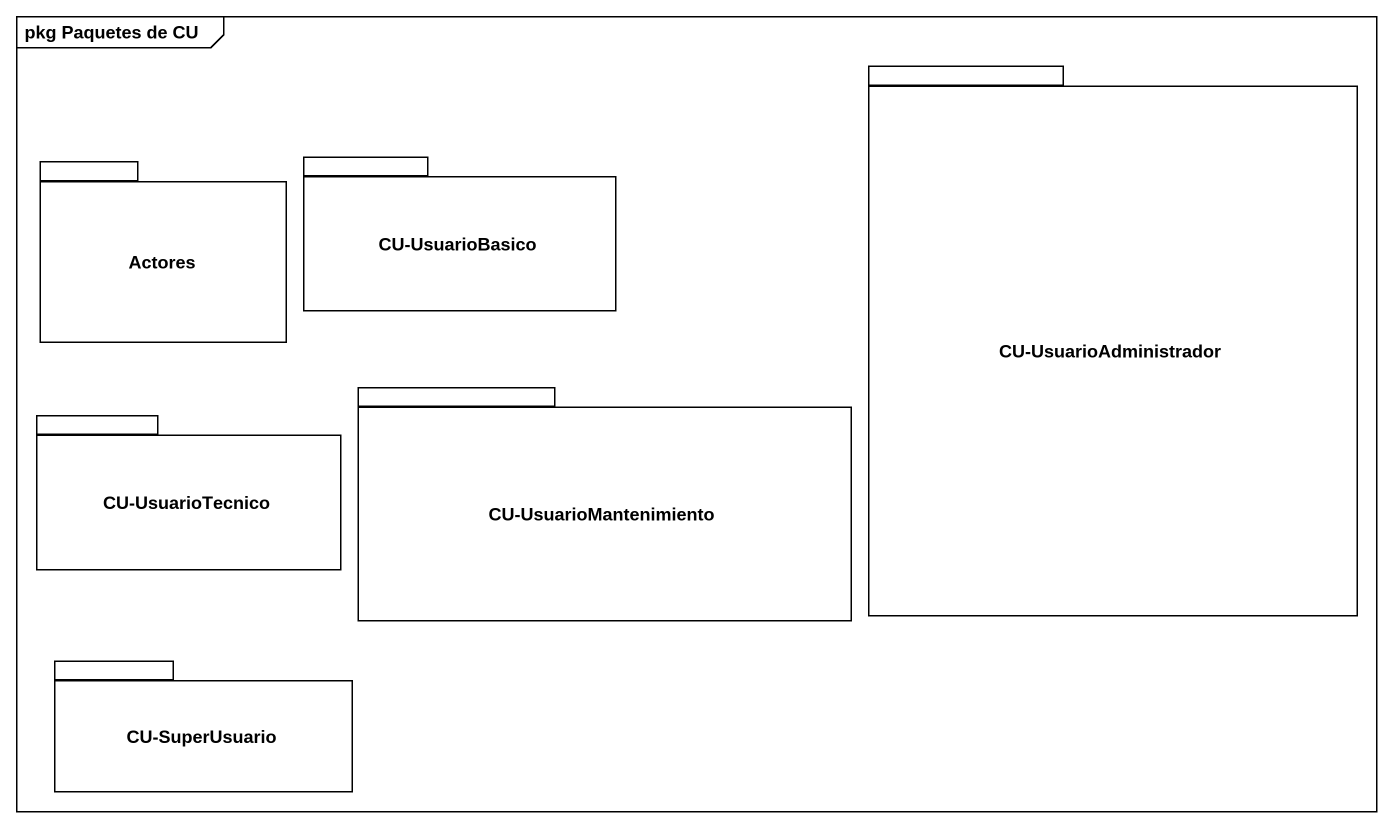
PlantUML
@startuml
mainframe pkg Paquetes de CU
package "CU-UsuarioAdministrador" as CU_UsuarioAdministrador {
}
package Actores {
}
package "CU-UsuarioBasico" as CU_UsuarioBasico {
}
package "CU-UsuarioMantenimiento" as CU_UsuarioMantenimiento {
}
package "CU-UsuarioTecnico" as CU_UsuarioTecnico {
}
package "CU-SuperUsuario" as CU_SuperUsuario {
}
@enduml
